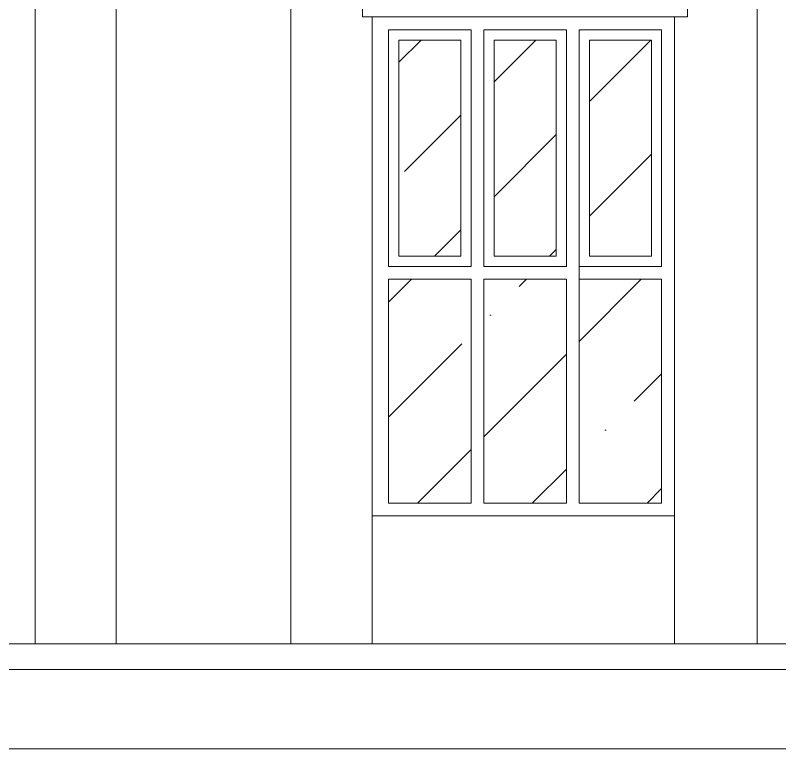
# Model space of a CAD drawing. Header units: millimetres. Extents: x -667 to -468, y -723 to -475.
# Drawn here: x -653.387 to -650.398, y -491.455 to -488.588 of the extents above; entities that cross this region are included whole.
import ezdxf

# ---------------------------------------------------------------- set-up
doc = ezdxf.new("R2010")
doc.units = ezdxf.units.MM
doc.layers.add('dinding', color=36, linetype='Continuous', lineweight=9)
doc.layers.add('NOTASI', color=250, linetype='Continuous', lineweight=5)

msp = doc.modelspace()

# ---------------------------------------------------------------- hatches: boundary and pattern name
at = {"layer": 'NOTASI'}
h = msp.add_hatch(dxfattribs=at)
h.set_pattern_fill('ANSI35', color=256, scale=0.1, style=0)
h.set_pattern_definition([(45, (-0.5731, 0), (-0.4490128, 0.4490128), []), (45, (-0.1241, 0), (-0.4490128, 0.4490128), [0.79375, -0.15875, 0, -0.15875])])
h.paths.add_polyline_path([(-651.6451, -488.6849), (-651.8876, -488.6849), (-651.8876, -489.5299), (-651.6451, -489.5299)])
h.paths.add_polyline_path([(-651.2725, -488.6849), (-651.5151, -488.6849), (-651.5151, -489.5299), (-651.2725, -489.5299)])
h.paths.add_polyline_path([(-650.9, -488.6849), (-651.1425, -488.6849), (-651.1425, -489.5299), (-650.9, -489.5299)])
h.paths.add_polyline_path([(-650.86, -489.6199), (-651.1825, -489.6199), (-651.1825, -490.4949), (-650.86, -490.4949)])
h.paths.add_polyline_path([(-651.2325, -489.6199), (-651.5551, -489.6199), (-651.5551, -490.4949), (-651.2325, -490.4949)])
h.paths.add_polyline_path([(-651.6051, -489.6199), (-651.9276, -489.6199), (-651.9276, -490.4949), (-651.6051, -490.4949)])

# ---------------------------------------------------------------- linework, layer by layer
at = {"layer": 'dinding'}
for p, q in [((-653.31, -488.0329), (-653.31, -491.0449)), ((-652.9924, -488.0329), (-652.9924, -491.0449)), ((-652.31, -488.0329), (-652.31, -491.0449)), ((-650.4866, -488.0329), (-650.4866, -491.0449)), ((-652.0292, -488.5949), (-652.0292, -488.5255)), ((-650.7584, -488.5949), (-650.7584, -488.5255)), ((-652.0292, -488.5949), (-651.9659, -488.5949)), ((-651.9924, -488.5949), (-651.9924, -491.0449)), ((-651.9659, -488.5949), (-651.1825, -488.5949)), ((-651.1825, -488.5949), (-650.7584, -488.5949)), ((-650.81, -488.5949), (-650.81, -491.0449)), ((-650.81, -488.5949), (-650.81, -490.5449)), ((-651.6051, -488.6449), (-651.9276, -488.6449)), ((-651.9276, -488.6449), (-651.9276, -489.5699)), ((-651.6051, -489.5699), (-651.6051, -488.6449)), ((-651.2325, -488.6449), (-651.5551, -488.6449)), ((-651.5551, -489.5699), (-651.5551, -488.6449)), ((-651.2325, -489.5699), (-651.2325, -488.6449)), ((-651.1825, -488.6449), (-651.1825, -490.4949)), ((-650.86, -488.6449), (-651.1825, -488.6449)), ((-651.1825, -489.5699), (-651.1825, -488.6449)), ((-650.86, -489.5699), (-650.86, -488.6449)), ((-651.6051, -489.5699), (-651.9276, -489.5699)), ((-651.2325, -489.5699), (-651.5551, -489.5699)), ((-650.86, -489.5699), (-651.1825, -489.5699)), ((-651.9276, -489.6199), (-651.9276, -490.4949)), ((-651.6051, -489.6199), (-651.9276, -489.6199)), ((-651.6051, -490.4949), (-651.6051, -489.6199)), ((-651.5551, -490.4949), (-651.5551, -489.6199)), ((-651.2325, -489.6199), (-651.5551, -489.6199)), ((-651.2325, -490.4949), (-651.2325, -489.6199)), ((-651.1825, -490.4949), (-651.1825, -489.6199)), ((-650.86, -489.6199), (-651.1825, -489.6199)), ((-650.86, -490.4949), (-650.86, -489.6199)), ((-651.9276, -490.4949), (-651.6051, -490.4949)), ((-651.5551, -490.4949), (-651.2325, -490.4949)), ((-651.1825, -490.4949), (-650.86, -490.4949)), ((-650.81, -490.5449), (-651.9924, -490.5449)), ((-649.8183, -491.0449), (-653.5008, -491.0449)), ((-653.5577, -491.1449), (-649.8183, -491.1449)), ((-649.8183, -491.4549), (-653.6008, -491.4549))]:
    msp.add_line(p, q, dxfattribs=at)
for points in [[(-651.6451, -489.5299), (-651.6451, -488.6849), (-651.8876, -488.6849), (-651.8876, -489.5299)], [(-651.2725, -489.5299), (-651.2725, -488.6849), (-651.5151, -488.6849), (-651.5151, -489.5299)], [(-650.9, -489.5299), (-650.9, -488.6849), (-651.1425, -488.6849), (-651.1425, -489.5299)]]:
    msp.add_lwpolyline(points, close=True, dxfattribs=at)

doc.saveas('drawing.dxf')
